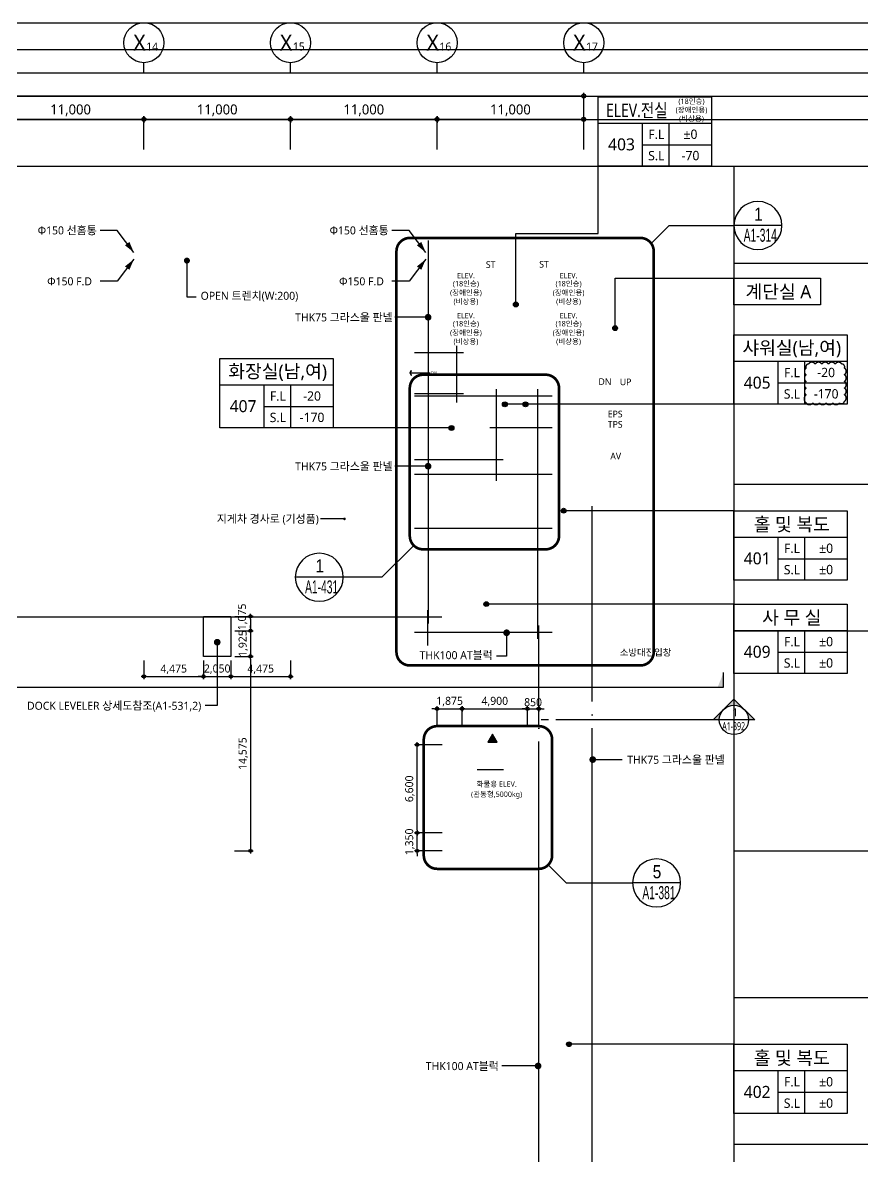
# Model space of a CAD drawing. Header units: millimetres. Extents: x 45782458 to 46215946, y 191740 to 1509539.
# Drawn here: x 46089677 to 46152674, y 532448 to 617440 of the extents above; entities that cross this region are included whole.
import ezdxf
from ezdxf.enums import TextEntityAlignment as Align

# ---------------------------------------------------------------- set-up
doc = ezdxf.new("R2010")
doc.units = ezdxf.units.MM
doc.header["$LTSCALE"] = 1000
doc.header["$MEASUREMENT"] = 0
doc.header["$PDSIZE"] = -10
for name, pattern in [('ACAD_ISO03W100', [30, 12, -18]), ('CEN', [62, 60, -1, 0, -1]), ('SYM$0$DASHDOT', [1, 0.5, -0.25, 0, -0.25])]:
    doc.linetypes.add(name, pattern=pattern)
doc.layers.get('0').update_dxf_attribs({"linetype": 'CONTINUOUS'})
doc.layers.get('Defpoints').update_dxf_attribs({"color": 171, "linetype": 'CONTINUOUS'})
for name, color, linetype in [('cen', 14, 'CONTINUOUS'), ('Center(AR)', 30, 'CEN'), ('DIM', 7, 'CONTINUOUS'), ('LED', 7, 'CONTINUOUS'), ('NDIM', 7, 'CONTINUOUS'), ('SYM', 7, 'CONTINUOUS'), ('SYM(AXIS)', 7, 'CONTINUOUS'), ('SYM(STAIR)', 251, 'CONTINUOUS'), ('TEXT(AXIS)', 2, 'CONTINUOUS'), ('TEXT(MIN)', 7, 'CONTINUOUS'), ('TEXT(노트)', 7, 'CONTINUOUS'), ('TEXT(실명)', 3, 'CONTINUOUS'), ('TEXT-기입', 6, 'CONTINUOUS'), ('TITLE', 7, 'CONTINUOUS'), ('구간정리', 6, 'CONTINUOUS'), ('구간정리-TEXT', 3, 'CONTINUOUS')]:
    doc.layers.add(name, color=color, linetype=linetype)
doc.layers.add('VE변경사항적용-20220616', color=10, linetype='CONTINUOUS', plot=False)
doc.styles.add('CGS', font='cgse', dxfattribs={"bigfont": 'cgs'})
doc.styles.add('SYM$0$ARIAL', font='arial.ttf')
doc.styles.add('SYM$0$돋움', font='', dxfattribs={"width": 0.9})
doc.styles.add('TE', font='malgun_0.ttf')
doc.styles.add('궁서체', font='')
doc.styles.add('나눔바른고딕', font='NanumBarunGothic.ttf')
doc.styles.get('SYM$0$돋움').set_extended_font_data('Dotum')
doc.styles.get('궁서체').set_extended_font_data('GungsuhChe')
doc.dimstyles.new('BA', dxfattribs={"dimscale": 500, "dimtxt": 3, "dimasz": 1, "dimexe": 1, "dimexo": 5, "dimgap": 0.9, "dimtad": 1, "dimdec": 0, "dimdsep": 46, "dimlunit": 6, "dimtxsty": 'TE', "dimblk": 'DDD', "dimcen": 2.5, "dimclrd": 256, "dimclre": 256, "dimclrt": 3, "dimazin": 2, "dimtfac": 1, "dimtdec": 0, "dimtix": 1, "dimtmove": 2, "dimatfit": 3, "dimldrblk": 'DDD', "dimfxl": 1, "dimtolj": 1, "dimtzin": 0, "dimarcsym": 2})
doc.dimstyles.new('CPDIM1', dxfattribs={"dimtxt": 3, "dimasz": 2.5, "dimexe": 1.25, "dimexo": 5, "dimgap": 1.5, "dimtad": 1, "dimdec": 0, "dimzin": 1, "dimdsep": 46, "dimlunit": 6, "dimtxsty": '궁서체', "dimblk1": 'Z_DOT', "dimblk2": 'Z_DOT', "dimsah": 1, "dimcen": 2.5, "dimadec": 0, "dimazin": 0, "dimtfac": 1, "dimtdec": 0, "dimtix": 1, "dimtmove": 2, "dimatfit": 3, "dimldrblk": 'Z_DOT', "dimfxl": 1, "dimtolj": 1, "dimtzin": 1, "dimarcsym": 0})
doc.dimstyles.new('NDIM 1200', dxfattribs={"dimscale": 500, "dimtxt": 3, "dimasz": 1, "dimexe": 2, "dimexo": 2, "dimgap": 1, "dimtad": 1, "dimdec": 0, "dimdsep": 46, "dimtxsty": 'CGS', "dimblk": 'DOT0', "dimcen": 1, "dimdle": 8, "dimclrd": 2, "dimclre": 2, "dimclrt": 2, "dimadec": 0, "dimazin": 0, "dimtfac": 1, "dimtdec": 0, "dimtix": 1, "dimtmove": 2, "dimatfit": 3, "dimldrblk": 'DOT0', "dimfxl": 1, "dimtolj": 1, "dimtzin": 0, "dimlwd": -1, "dimlwe": -1, "dimarcsym": 0})

# ---------------------------------------------------------------- blocks, each defined once
blk = doc.blocks.new('DDD')
at = {"layer": 'DIM', "color": 0}
for p, q in [((-1, 0), (1, 0)), ((0, -1), (0, 1))]:
    blk.add_line(p, q, dxfattribs=at)
for radius in [0.6, 0.3]:
    blk.add_circle((0, 0), radius, dxfattribs=at)
blk = doc.blocks.new('*D384')
at = {"layer": 'Defpoints', "color": 0, "ltscale": 0.4, "transparency": 16777216}
for p in [(46087772, 610190), (46087772, 606690), (46098772, 606690)]:
    blk.add_point(p, dxfattribs=at)
at = {"layer": 'NDIM', "lineweight": -2, "ltscale": 0.4, "transparency": 16777216}
for p, q in [((46087772, 607940), (46087772, 610440)), ((46098772, 607940), (46098772, 610440)), ((46098522, 610190), (46088022, 610190))]:
    blk.add_line(p, q, dxfattribs=at)
at = {"layer": 'NDIM', "lineweight": -2, "ltscale": 0.4, "transparency": 16777216, "xscale": 250, "yscale": 250, "zscale": 250, "rotation": 180}
blk.add_blockref('DDD', (46087772, 610190), dxfattribs=at)
at = {"layer": 'NDIM', "lineweight": -2, "ltscale": 0.4, "transparency": 16777216, "xscale": 250, "yscale": 250, "zscale": 250}
blk.add_blockref('DDD', (46098772, 610190), dxfattribs=at)
at = {"layer": 'NDIM', "color": 3, "ltscale": 0.4, "transparency": 16777216, "insert": (46093272, 610868), "char_height": 750, "attachment_point": 5, "style": 'TE'}
blk.add_mtext('\\A1;11,000', dxfattribs=at)
blk = doc.blocks.new('*D385')
at = {"layer": 'Defpoints', "color": 0, "ltscale": 0.4, "transparency": 16777216}
for p in [(46098772, 610190), (46098772, 606690), (46109772, 606690)]:
    blk.add_point(p, dxfattribs=at)
at = {"layer": 'NDIM', "lineweight": -2, "ltscale": 0.4, "transparency": 16777216}
for p, q in [((46098772, 607940), (46098772, 610440)), ((46109772, 607940), (46109772, 610440)), ((46109522, 610190), (46099022, 610190))]:
    blk.add_line(p, q, dxfattribs=at)
at = {"layer": 'NDIM', "lineweight": -2, "ltscale": 0.4, "transparency": 16777216, "xscale": 250, "yscale": 250, "zscale": 250, "rotation": 180}
blk.add_blockref('DDD', (46098772, 610190), dxfattribs=at)
at = {"layer": 'NDIM', "lineweight": -2, "ltscale": 0.4, "transparency": 16777216, "xscale": 250, "yscale": 250, "zscale": 250}
blk.add_blockref('DDD', (46109772, 610190), dxfattribs=at)
at = {"layer": 'NDIM', "color": 3, "ltscale": 0.4, "transparency": 16777216, "insert": (46104272, 610868), "char_height": 750, "attachment_point": 5, "style": 'TE'}
blk.add_mtext('\\A1;11,000', dxfattribs=at)
blk = doc.blocks.new('A$C2F20087E')
at = {"layer": 'SYM(AXIS)'}
blk.add_line((600, 0), (600, 300), dxfattribs=at)
blk.add_circle((600, 900), 600, dxfattribs=at)
blk = doc.blocks.new('*D386')
at = {"layer": 'Defpoints', "color": 0, "ltscale": 0.4, "transparency": 16777216}
for p in [(46109772, 610190), (46109772, 606690), (46120772, 606690)]:
    blk.add_point(p, dxfattribs=at)
at = {"layer": 'NDIM', "lineweight": -2, "ltscale": 0.4, "transparency": 16777216}
for p, q in [((46109772, 607940), (46109772, 610440)), ((46120772, 607940), (46120772, 610440)), ((46120522, 610190), (46110022, 610190))]:
    blk.add_line(p, q, dxfattribs=at)
at = {"layer": 'NDIM', "lineweight": -2, "ltscale": 0.4, "transparency": 16777216, "xscale": 250, "yscale": 250, "zscale": 250, "rotation": 180}
blk.add_blockref('DDD', (46109772, 610190), dxfattribs=at)
at = {"layer": 'NDIM', "lineweight": -2, "ltscale": 0.4, "transparency": 16777216, "xscale": 250, "yscale": 250, "zscale": 250}
blk.add_blockref('DDD', (46120772, 610190), dxfattribs=at)
at = {"layer": 'NDIM', "color": 3, "ltscale": 0.4, "transparency": 16777216, "insert": (46115272, 610868), "char_height": 750, "attachment_point": 5, "style": 'TE'}
blk.add_mtext('\\A1;11,000', dxfattribs=at)
blk = doc.blocks.new('*D387')
at = {"layer": 'Defpoints', "color": 0, "ltscale": 0.4, "transparency": 16777216}
for p in [(46120772, 610190), (46120772, 606690), (46131772, 606690)]:
    blk.add_point(p, dxfattribs=at)
at = {"layer": 'NDIM', "lineweight": -2, "ltscale": 0.4, "transparency": 16777216}
for p, q in [((46120772, 607940), (46120772, 610440)), ((46131772, 607940), (46131772, 610440)), ((46131522, 610190), (46121022, 610190))]:
    blk.add_line(p, q, dxfattribs=at)
at = {"layer": 'NDIM', "lineweight": -2, "ltscale": 0.4, "transparency": 16777216, "xscale": 250, "yscale": 250, "zscale": 250, "rotation": 180}
blk.add_blockref('DDD', (46120772, 610190), dxfattribs=at)
at = {"layer": 'NDIM', "lineweight": -2, "ltscale": 0.4, "transparency": 16777216, "xscale": 250, "yscale": 250, "zscale": 250}
blk.add_blockref('DDD', (46131772, 610190), dxfattribs=at)
at = {"layer": 'NDIM', "color": 3, "ltscale": 0.4, "transparency": 16777216, "insert": (46126272, 610868), "char_height": 750, "attachment_point": 5, "style": 'TE'}
blk.add_mtext('\\A1;11,000', dxfattribs=at)
blk = doc.blocks.new('A$C51E23882')
at = {"layer": 'TITLE'}
blk.add_lwpolyline([(8500, 0), (0, 0), (0, 5200), (8500, 5200)], close=True, dxfattribs=at)
for points in [[(8500, 3200), (0, 3200)], [(3300, 3200), (3300, 0)], [(5300, 3200), (5300, 0)], [(3300, 1600), (8500, 1600)]]:
    blk.add_lwpolyline(points, dxfattribs=at)
at = {"layer": 'TITLE', "style": '나눔바른고딕'}
for s, p in [('F.L', (4352, 2378)), ('S.L', (4352, 778))]:
    blk.add_text(s, height=700, dxfattribs=at).set_placement(p, align=Align.MIDDLE)
blk = doc.blocks.new('A$C31C7260E')
at = {"layer": 'TITLE'}
for points in [[(0, 0), (0, 4000), (13000, 4000), (13000, 0)], [(13000, 0), (0, 0)]]:
    blk.add_lwpolyline(points, dxfattribs=at)
blk = doc.blocks.new('A$C04b5f2bb')
at = {"layer": 'SYM', "ltscale": 10000}
h = blk.add_hatch(color=256, dxfattribs=at)
h.dxf.hatch_style = 1
h.paths.add_polyline_path([(2000, 0), (0, 0), (1000, 1732)])
blk.add_lwpolyline([(2000, 0), (0, 0), (1000, 1732), (2000, 0)], dxfattribs=at)
blk = doc.blocks.new('*D890')
at = {"layer": 'Defpoints', "color": 0, "ltscale": 0.4, "transparency": 16777216}
for p in [(46119272, 563301), (46121447, 563301), (46121447, 556701)]:
    blk.add_point(p, dxfattribs=at)
at = {"layer": 'NDIM', "lineweight": -2, "ltscale": 0.4, "transparency": 16777216}
for p, q in [((46121147, 563301), (46119072, 563301)), ((46119272, 556901), (46119272, 563101)), ((46121147, 556701), (46119072, 556701))]:
    blk.add_line(p, q, dxfattribs=at)
at = {"layer": 'NDIM', "lineweight": -2, "ltscale": 0.4, "transparency": 16777216, "xscale": 200, "yscale": 200, "zscale": 200}
for p, rotation in [((46119272, 563301), 90), ((46119272, 556701), 270)]:
    blk.add_blockref('DDD', p, dxfattribs=dict(at, rotation=rotation))
at = {"layer": 'NDIM', "color": 3, "ltscale": 0.4, "transparency": 16777216, "insert": (46118732, 560001), "char_height": 600, "attachment_point": 5, "rotation": 90, "style": 'TE'}
blk.add_mtext('\\A1;6,600', dxfattribs=at)
blk = doc.blocks.new('*D891')
at = {"layer": 'Defpoints', "color": 0, "ltscale": 0.4, "transparency": 16777216}
for p in [(46119272, 556701), (46121447, 556701), (46121447, 555351)]:
    blk.add_point(p, dxfattribs=at)
at = {"layer": 'NDIM', "lineweight": -2, "ltscale": 0.4, "transparency": 16777216}
for p, q in [((46121147, 556701), (46119072, 556701)), ((46119272, 556901), (46119272, 557101)), ((46119272, 555351), (46119272, 556701)), ((46121147, 555351), (46119072, 555351)), ((46119272, 555151), (46119272, 554951))]:
    blk.add_line(p, q, dxfattribs=at)
at = {"layer": 'NDIM', "lineweight": -2, "ltscale": 0.4, "transparency": 16777216, "xscale": 200, "yscale": 200, "zscale": 200}
for p, rotation in [((46119272, 556701), 270), ((46119272, 555351), 90)]:
    blk.add_blockref('DDD', p, dxfattribs=dict(at, rotation=rotation))
at = {"layer": 'NDIM', "color": 3, "ltscale": 0.4, "transparency": 16777216, "insert": (46118730, 556026), "char_height": 600, "attachment_point": 5, "rotation": 90, "style": 'TE'}
blk.add_mtext('\\A1;1,350', dxfattribs=at)
blk = doc.blocks.new('*D892')
at = {"layer": 'Defpoints', "color": 0, "ltscale": 0.4, "transparency": 16777216}
for p in [(46127547, 566001), (46122647, 564501), (46127547, 564501)]:
    blk.add_point(p, dxfattribs=at)
at = {"layer": 'NDIM', "lineweight": -2, "ltscale": 0.4, "transparency": 16777216}
for p, q in [((46122647, 564801), (46122647, 566201)), ((46127547, 564801), (46127547, 566201)), ((46122847, 566001), (46127347, 566001))]:
    blk.add_line(p, q, dxfattribs=at)
at = {"layer": 'NDIM', "lineweight": -2, "ltscale": 0.4, "transparency": 16777216, "xscale": 200, "yscale": 200, "zscale": 200, "rotation": 180}
blk.add_blockref('DDD', (46122647, 566001), dxfattribs=at)
at = {"layer": 'NDIM', "lineweight": -2, "ltscale": 0.4, "transparency": 16777216, "xscale": 200, "yscale": 200, "zscale": 200}
blk.add_blockref('DDD', (46127547, 566001), dxfattribs=at)
at = {"layer": 'NDIM', "color": 3, "ltscale": 0.4, "transparency": 16777216, "insert": (46125097, 566542), "char_height": 600, "attachment_point": 5, "style": 'TE'}
blk.add_mtext('\\A1;4,900', dxfattribs=at)
blk = doc.blocks.new('*D893')
at = {"layer": 'Defpoints', "color": 0, "ltscale": 0.4, "transparency": 16777216}
for p in [(46122647, 566001), (46120772, 564501), (46122647, 564501)]:
    blk.add_point(p, dxfattribs=at)
at = {"layer": 'NDIM', "lineweight": -2, "ltscale": 0.4, "transparency": 16777216}
for p, q in [((46120772, 564801), (46120772, 566201)), ((46122647, 564801), (46122647, 566201)), ((46120572, 566001), (46120372, 566001)), ((46120772, 566001), (46122647, 566001)), ((46122847, 566001), (46123047, 566001))]:
    blk.add_line(p, q, dxfattribs=at)
at = {"layer": 'NDIM', "lineweight": -2, "ltscale": 0.4, "transparency": 16777216, "xscale": 200, "yscale": 200, "zscale": 200}
blk.add_blockref('DDD', (46120772, 566001), dxfattribs=at)
at = {"layer": 'NDIM', "lineweight": -2, "ltscale": 0.4, "transparency": 16777216, "xscale": 200, "yscale": 200, "zscale": 200, "rotation": 180}
blk.add_blockref('DDD', (46122647, 566001), dxfattribs=at)
at = {"layer": 'NDIM', "color": 3, "ltscale": 0.4, "transparency": 16777216, "insert": (46121710, 566543), "char_height": 600, "attachment_point": 5, "style": 'TE'}
blk.add_mtext('\\A1;1,875', dxfattribs=at)
blk = doc.blocks.new('*D894')
at = {"layer": 'Defpoints', "color": 0, "ltscale": 0.4, "transparency": 16777216}
for p in [(46128397, 566001), (46127547, 564501), (46128397, 564501)]:
    blk.add_point(p, dxfattribs=at)
at = {"layer": 'NDIM', "lineweight": -2, "ltscale": 0.4, "transparency": 16777216}
for p, q in [((46127547, 564801), (46127547, 566201)), ((46128397, 564801), (46128397, 566201)), ((46127347, 566001), (46127147, 566001)), ((46127547, 566001), (46128397, 566001)), ((46128597, 566001), (46128797, 566001))]:
    blk.add_line(p, q, dxfattribs=at)
at = {"layer": 'NDIM', "lineweight": -2, "ltscale": 0.4, "transparency": 16777216, "xscale": 200, "yscale": 200, "zscale": 200}
blk.add_blockref('DDD', (46127547, 566001), dxfattribs=at)
at = {"layer": 'NDIM', "lineweight": -2, "ltscale": 0.4, "transparency": 16777216, "xscale": 200, "yscale": 200, "zscale": 200, "rotation": 180}
blk.add_blockref('DDD', (46128397, 566001), dxfattribs=at)
at = {"layer": 'NDIM', "color": 3, "ltscale": 0.4, "transparency": 16777216, "insert": (46127972, 566491), "char_height": 600, "attachment_point": 5, "style": 'TE'}
blk.add_mtext('\\A1;850', dxfattribs=at)
blk = doc.blocks.new('DOT0')
blk.add_line((-3, 0), (3, 0))
at = {"color": 6}
blk.add_circle((0, 0), 0.75, dxfattribs=at)
blk = doc.blocks.new('Z_DOT')
at = {"layer": 'DIM', "color": 0}
for p, q in [((-1, 0), (1, 0)), ((0, -1), (0, 1))]:
    blk.add_line(p, q, dxfattribs=at)
for radius in [0.5, 0.25]:
    blk.add_circle((0, 0), radius, dxfattribs=at)
blk = doc.blocks.new('SYM$0$det-tar-wi')
at = {"layer": '구간정리', "ltscale": 0.2}
blk.add_line((0, 0), (11, 0), dxfattribs=at)
blk.add_circle((5.5, 0), 5.5, dxfattribs=at)
at = {"layer": '구간정리-TEXT', "color": 3, "style": 'SYM$0$ARIAL'}
blk.add_attdef('2', text='', height=3, dxfattribs=at).set_placement((5.5, 2.58), align=Align.MIDDLE_CENTER)
at = {"layer": '구간정리-TEXT', "color": 3, "style": 'SYM$0$ARIAL', "width": 0.6}
blk.add_attdef('A1.00', text='', height=3, dxfattribs=at).set_placement((5.57, -2.22), align=Align.MIDDLE_CENTER)
blk = doc.blocks.new('*D1312')
at = {"layer": 'Defpoints', "color": 0, "ltscale": 0.4, "transparency": 16777216}
for p in [(46103247, 569926), (46105297, 569926), (46105297, 568426)]:
    blk.add_point(p, dxfattribs=at)
at = {"layer": 'NDIM', "lineweight": -2, "ltscale": 0.4, "transparency": 16777216}
for p, q in [((46103247, 569626), (46103247, 568226)), ((46105297, 569626), (46105297, 568226)), ((46103047, 568426), (46102847, 568426)), ((46103247, 568426), (46105297, 568426)), ((46105497, 568426), (46105697, 568426))]:
    blk.add_line(p, q, dxfattribs=at)
at = {"layer": 'NDIM', "lineweight": -2, "ltscale": 0.4, "transparency": 16777216, "xscale": 200, "yscale": 200, "zscale": 200}
blk.add_blockref('DDD', (46103247, 568426), dxfattribs=at)
at = {"layer": 'NDIM', "lineweight": -2, "ltscale": 0.4, "transparency": 16777216, "xscale": 200, "yscale": 200, "zscale": 200, "rotation": 180}
blk.add_blockref('DDD', (46105297, 568426), dxfattribs=at)
at = {"layer": 'NDIM', "color": 3, "ltscale": 0.4, "transparency": 16777216, "insert": (46104272, 568967), "char_height": 600, "attachment_point": 5, "style": 'TE'}
blk.add_mtext('\\A1;2,050', dxfattribs=at)
blk = doc.blocks.new('*D1313')
at = {"layer": 'Defpoints', "color": 0, "ltscale": 0.4, "transparency": 16777216}
for p in [(46105297, 569926), (46109772, 569926), (46109772, 568426)]:
    blk.add_point(p, dxfattribs=at)
at = {"layer": 'NDIM', "lineweight": -2, "ltscale": 0.4, "transparency": 16777216}
for p, q in [((46105297, 569626), (46105297, 568226)), ((46109772, 569626), (46109772, 568226)), ((46105497, 568426), (46109572, 568426))]:
    blk.add_line(p, q, dxfattribs=at)
at = {"layer": 'NDIM', "lineweight": -2, "ltscale": 0.4, "transparency": 16777216, "xscale": 200, "yscale": 200, "zscale": 200, "rotation": 180}
blk.add_blockref('DDD', (46105297, 568426), dxfattribs=at)
at = {"layer": 'NDIM', "lineweight": -2, "ltscale": 0.4, "transparency": 16777216, "xscale": 200, "yscale": 200, "zscale": 200}
blk.add_blockref('DDD', (46109772, 568426), dxfattribs=at)
at = {"layer": 'NDIM', "color": 3, "ltscale": 0.4, "transparency": 16777216, "insert": (46107535, 568962), "char_height": 600, "attachment_point": 5, "style": 'TE'}
blk.add_mtext('\\A1;4,475', dxfattribs=at)
blk = doc.blocks.new('*D1314')
at = {"layer": 'Defpoints', "color": 0, "ltscale": 0.4, "transparency": 16777216}
for p in [(46098772, 569926), (46103247, 569926), (46103247, 568426)]:
    blk.add_point(p, dxfattribs=at)
at = {"layer": 'NDIM', "lineweight": -2, "ltscale": 0.4, "transparency": 16777216}
for p, q in [((46098772, 569626), (46098772, 568226)), ((46103247, 569626), (46103247, 568226)), ((46098972, 568426), (46103047, 568426))]:
    blk.add_line(p, q, dxfattribs=at)
at = {"layer": 'NDIM', "lineweight": -2, "ltscale": 0.4, "transparency": 16777216, "xscale": 200, "yscale": 200, "zscale": 200, "rotation": 180}
blk.add_blockref('DDD', (46098772, 568426), dxfattribs=at)
at = {"layer": 'NDIM', "lineweight": -2, "ltscale": 0.4, "transparency": 16777216, "xscale": 200, "yscale": 200, "zscale": 200}
blk.add_blockref('DDD', (46103247, 568426), dxfattribs=at)
at = {"layer": 'NDIM', "color": 3, "ltscale": 0.4, "transparency": 16777216, "insert": (46101010, 568962), "char_height": 600, "attachment_point": 5, "style": 'TE'}
blk.add_mtext('\\A1;4,475', dxfattribs=at)
blk = doc.blocks.new('*D1315')
at = {"layer": 'Defpoints', "color": 0, "ltscale": 0.4, "transparency": 16777216}
for p in [(46105297, 569926), (46105271, 555351), (46106772, 555351)]:
    blk.add_point(p, dxfattribs=at)
at = {"layer": 'NDIM', "lineweight": -2, "ltscale": 0.4, "transparency": 16777216}
for p, q in [((46105597, 569926), (46106972, 569926)), ((46106772, 569726), (46106772, 555551)), ((46105571, 555351), (46106972, 555351))]:
    blk.add_line(p, q, dxfattribs=at)
at = {"layer": 'NDIM', "lineweight": -2, "ltscale": 0.4, "transparency": 16777216, "xscale": 200, "yscale": 200, "zscale": 200}
for p, rotation in [((46106772, 569926), 90), ((46106772, 555351), 270)]:
    blk.add_blockref('DDD', p, dxfattribs=dict(at, rotation=rotation))
at = {"layer": 'NDIM', "color": 3, "ltscale": 0.4, "transparency": 16777216, "insert": (46106230, 562639), "char_height": 600, "attachment_point": 5, "rotation": 90, "style": 'TE'}
blk.add_mtext('\\A1;14,575', dxfattribs=at)
blk = doc.blocks.new('*D1316')
at = {"layer": 'Defpoints', "color": 0, "ltscale": 0.4, "transparency": 16777216}
for p in [(46105297, 571851), (46105297, 569926), (46106772, 569926)]:
    blk.add_point(p, dxfattribs=at)
at = {"layer": 'NDIM', "lineweight": -2, "ltscale": 0.4, "transparency": 16777216}
for p, q in [((46106772, 572051), (46106772, 572251)), ((46105597, 571851), (46106972, 571851)), ((46106772, 571851), (46106772, 569926)), ((46105597, 569926), (46106972, 569926)), ((46106772, 569726), (46106772, 569526))]:
    blk.add_line(p, q, dxfattribs=at)
at = {"layer": 'NDIM', "lineweight": -2, "ltscale": 0.4, "transparency": 16777216, "xscale": 200, "yscale": 200, "zscale": 200}
for p, rotation in [((46106772, 571851), 270), ((46106772, 569926), 90)]:
    blk.add_blockref('DDD', p, dxfattribs=dict(at, rotation=rotation))
at = {"layer": 'NDIM', "color": 3, "ltscale": 0.4, "transparency": 16777216, "insert": (46106230, 570889), "char_height": 600, "attachment_point": 5, "rotation": 90, "style": 'TE'}
blk.add_mtext('\\A1;1,925', dxfattribs=at)
blk = doc.blocks.new('*D1317')
at = {"layer": 'Defpoints', "color": 0, "ltscale": 0.4, "transparency": 16777216}
for p in [(46105297, 572926), (46105297, 571851), (46106772, 571851)]:
    blk.add_point(p, dxfattribs=at)
at = {"layer": 'NDIM', "lineweight": -2, "ltscale": 0.4, "transparency": 16777216}
for p, q in [((46105597, 572926), (46106972, 572926)), ((46106772, 572726), (46106772, 572051)), ((46105597, 571851), (46106972, 571851))]:
    blk.add_line(p, q, dxfattribs=at)
at = {"layer": 'NDIM', "lineweight": -2, "ltscale": 0.4, "transparency": 16777216, "xscale": 200, "yscale": 200, "zscale": 200}
for p, rotation in [((46106772, 572926), 90), ((46106772, 571851), 270)]:
    blk.add_blockref('DDD', p, dxfattribs=dict(at, rotation=rotation))
at = {"layer": 'NDIM', "color": 3, "ltscale": 0.4, "transparency": 16777216, "insert": (46106182, 572889), "char_height": 600, "attachment_point": 5, "rotation": 90, "style": 'TE'}
blk.add_mtext('\\A1;1,075', dxfattribs=at)

msp = doc.modelspace()

# ---------------------------------------------------------------- hatches: boundary and pattern name
at = {"layer": 'LED'}
h = msp.add_hatch(color=256, dxfattribs=at)
h.dxf.hatch_style = 1
edge = h.paths.add_edge_path()
edge.add_arc((46126674.7, 596308), 180, 180, 540, ccw=False)
h = msp.add_hatch(color=256, dxfattribs=at)
h.dxf.hatch_style = 1
edge = h.paths.add_edge_path()
edge.add_arc((46134122.3, 594539.8), 180, 180, 540, ccw=False)
h = msp.add_hatch(color=256, dxfattribs=at)
h.dxf.hatch_style = 1
edge = h.paths.add_edge_path()
edge.add_arc((46125852.3, 588826.3), 180, 180, 540, ccw=False)
h = msp.add_hatch(color=256, dxfattribs=at)
h.dxf.hatch_style = 1
edge = h.paths.add_edge_path()
edge.add_arc((46127402.3, 588826.3), 180, 180, 540, ccw=False)
h = msp.add_hatch(color=256, dxfattribs=at)
h.dxf.hatch_style = 1
edge = h.paths.add_edge_path()
edge.add_arc((46121848.7, 587052.5), 180, 270, 630, ccw=False)
h = msp.add_hatch(color=256, dxfattribs=at)
h.dxf.hatch_style = 1
edge = h.paths.add_edge_path()
edge.add_arc((46130264.6, 580851.3), 180, 180, 540, ccw=False)
h = msp.add_hatch(color=256, dxfattribs=at)
h.dxf.hatch_style = 1
edge = h.paths.add_edge_path()
edge.add_arc((46124462.3, 573851.3), 180, 180, 540, ccw=False)
h = msp.add_hatch(color=256, dxfattribs=at)
h.dxf.hatch_style = 1
edge = h.paths.add_edge_path()
edge.add_arc((46130665.6, 540851.3), 180, 180, 540, ccw=False)
at = {"layer": 'SYM'}
msp.add_hatch(color=256, dxfattribs=at).paths.add_polyline_path([(46142262.5, 568726.3), (46141822.5, 567626.3), (46142262.5, 567626.3)])
h = msp.add_hatch(color=256, dxfattribs=at)
h.paths.add_polyline_path([(46143042.2, 566724.2), (46143820, 565946.4, 0.4142136), (46142264.4, 565946.4)])
h.paths.add_polyline_path([(46143820, 565946.4), (46144597.8, 565168.5), (46144142.2, 565168.5, 0.1989124)])
h.paths.add_polyline_path([(46142264.4, 565946.4, 0.1989124), (46141942.2, 565168.5), (46141486.6, 565168.5)])

# ---------------------------------------------------------------- linework, layer by layer
msp.add_line((46144142.2, 565168.5), (46141942.2, 565168.5))
at = {"ltscale": 10000}
for points in [[(46126674.7, 596308), (46126674.7, 601639.7), (46132865.1, 601639.7), (46132865.1, 606690.2)], [(46134122.3, 594539.8), (46134122.3, 598286), (46143042.2, 598286)], [(46143042.2, 588826.3), (46125852.3, 588826.3)], [(46121848.7, 587062), (46112972.3, 587061.9)], [(46143042.2, 580851.3), (46130264.6, 580851.3)], [(46143042.2, 573851.3), (46124462.3, 573851.3)], [(46143042.2, 540851.3), (46130665.6, 540851.3)]]:
    msp.add_lwpolyline(points, dxfattribs=at)
at = {"color": 8, "ltscale": 10000}
msp.add_lwpolyline([(46103247.3, 572926.3), (46105297.3, 572926.3), (46105297.3, 569926.3), (46103247.3, 569926.3)], close=True, dxfattribs=at)
at = {"layer": 'cen', "ltscale": 10000}
for p, q in [((46143042.2, 599401.3), (46172222.3, 599401.3)), ((46143042.2, 582851.3), (46172222.3, 582851.3)), ((46143042.2, 571851.3), (46172222.3, 571851.3)), ((46143042.2, 555351.3), (46172222.3, 555351.3)), ((46143042.2, 544351.3), (46172222.3, 544351.3)), ((46143042.2, 533351.3), (46172222.3, 533351.3))]:
    msp.add_line(p, q, dxfattribs=at)
at = {"layer": 'Center(AR)'}
for p, q in [((46120134.8, 572388.8), (46120134.8, 601101.3)), ((46119072.3, 592713.8), (46122759.8, 592713.8)), ((46122259.8, 588951.3), (46122259.8, 593213.8)), ((46125222.3, 583101.3), (46125222.3, 589951.3)), ((46128322.3, 572388.8), (46128322.3, 589951.3)), ((46119072.3, 589638.8), (46122759.8, 589638.8)), ((46119072.3, 589451.3), (46129397.3, 589451.3)), ((46124722.3, 587081.3), (46129397.3, 587081.3)), ((46119072.3, 584701.3), (46125722.3, 584701.3)), ((46119072.3, 583601.3), (46129397.3, 583601.3)), ((46132409.8, 504551.3), (46132409.8, 581201.3)), ((46119072.3, 579551.3), (46129397.3, 579551.3)), ((46018772.3, 572888.8), (46121134.8, 572888.8)), ((46120072.3, 570751.3), (46120072.3, 573388.8)), ((46128322.3, 571251.3), (46128322.3, 573388.8)), ((46128397.3, 503551.3), (46128397.3, 572251.3)), ((46119072.3, 571751.3), (46129397.3, 571751.3))]:
    msp.add_line(p, q, dxfattribs=at)
at = {"layer": 'Defpoints'}
msp.add_line((46018772.3, 567626.3), (46142262.5, 567626.3), dxfattribs=at)
for points in [[(46182972.3, 479740.2), (46006272.3, 479740.2), (46006272.3, 617440.2), (46182972.3, 617440.2)], [(46180972.3, 481740.2), (46010022.3, 481740.2), (46010022.3, 615440.2), (46180972.3, 615440.2)], [(46179222.3, 483490.2), (46011772.3, 483490.2), (46011772.3, 613690.2), (46179222.3, 613690.2)], [(46177472.3, 485240.2), (46013522.3, 485240.2), (46013522.3, 611940.2), (46177472.3, 611940.2)], [(46175722.3, 486990.2), (46015272.3, 486990.2), (46015272.3, 610190.2), (46175722.3, 610190.2)], [(46172222.3, 490490.2), (46018772.3, 490490.2), (46018772.3, 606690.2), (46172222.3, 606690.2)], [(46143042.2, 490490.2), (46018772.3, 490490.2), (46018772.3, 606690.2), (46143042.2, 606690.2)]]:
    msp.add_lwpolyline(points, close=True, dxfattribs=at)
at = {"layer": 'LED', "ltscale": 10000}
for p, q in [((46125984.9, 569948.2), (46125230.8, 569948.2)), ((46104272.3, 566254.5), (46103372.2, 566254.5))]:
    msp.add_line(p, q, dxfattribs=at)
at = {"layer": 'LED'}
for points in [[(46098022.3, 600213.8), (46096767.6, 601866.5), (46095479.7, 601866.5)], [(46119922.3, 600213.8), (46118667.6, 601866.5), (46117379.7, 601866.5)], [(46098022.3, 599701.3), (46096767.6, 598048.6), (46095479.7, 598048.6)], [(46119922.3, 599701.3), (46118667.6, 598048.6), (46117379.7, 598048.6)]]:
    msp.add_lwpolyline(points, dxfattribs=at)
for centre in [(46126674.7, 596308), (46134122.3, 594539.8), (46125852.3, 588826.3), (46127402.3, 588826.3), (46121848.7, 587052.5), (46130264.6, 580851.3), (46124462.3, 573851.3), (46130665.6, 540851.3)]:
    msp.add_circle(centre, 180, dxfattribs=at)
for points in [[(46098022.3, 600213.8), (46097352.5, 600751.6), (46097684.4, 601003.5)], [(46119922.3, 600213.8), (46119252.5, 600751.6), (46119584.4, 601003.5)], [(46098022.3, 599701.3), (46097352.5, 599163.6), (46097684.4, 598911.6)], [(46119922.3, 599701.3), (46119252.5, 599163.6), (46119584.4, 598911.6)]]:
    msp.add_solid(points, dxfattribs=at)
at = {"layer": 'NDIM', "ltscale": 0.4}
for p, q in [((46131772.3, 607940.2), (46131772.3, 612190.2)), ((46131522.3, 611940.2), (46018772.3, 611940.2))]:
    msp.add_line(p, q, dxfattribs=at)
at = {"layer": 'SYM'}
for p, q in [((46142262.5, 567626.3), (46142262.5, 568726.3)), ((46128012.5, 567626.3), (46128562.5, 567626.3)), ((46129112.5, 567626.3), (46142262.5, 567626.3)), ((46141486.6, 565168.5), (46143042.2, 566724.2)), ((46144597.8, 565168.5), (46143042.2, 566724.2)), ((46129118.1, 565168.5), (46128568.1, 565168.5)), ((46141942.2, 565168.5), (46129668.1, 565168.5)), ((46144597.8, 565168.5), (46144142.2, 565168.5)), ((46125752.3, 561416.5), (46123772.3, 561416.5))]:
    msp.add_line(p, q, dxfattribs=at)
msp.add_circle((46143042.2, 565168.5), 1100, dxfattribs=at)
at = {"layer": 'SYM(STAIR)'}
msp.add_lwpolyline([(46118823.5, 591001.1), (46118848.3, 591015.4), (46118755.3, 591176.3), (46118848.3, 591337.3), (46118823.5, 591351.6), (46118722.3, 591176.3)], close=True, dxfattribs=at)
msp.add_lwpolyline([(46118722.3, 591176.3), (46120222.3, 591176.3)], dxfattribs=at)
at = {"layer": 'SYM(STAIR)', "const_width": 50}
msp.add_lwpolyline([(46120222.3, 591201.3, -1), (46120222.3, 591151.3, -1)], format="xyb", close=True, dxfattribs=at)
at = {"layer": 'VE변경사항적용-20220616', "linetype": 'ACAD_ISO03W100'}
msp.add_lwpolyline([(46148453.7, 588933.7, 0.5205671), (46148953.7, 588933.7, 0.5205671), (46149453.7, 588933.7, 0.5205671), (46149953.7, 588933.7, 0.5205671), (46150453.7, 588933.7, 0.5205671), (46150953.7, 588933.7, 0.5205671), (46151338, 589049.3, 0.5205671), (46151338, 589549.3, 0.5205671), (46151338, 590049.3, 0.5205671), (46151338, 590549.3, 0.5205671), (46151338, 591049.3, 0.5205671), (46151338, 591549.3, 0.5205671), (46151138, 591849.3, 0.5205671), (46150638, 591849.3, 0.5205671), (46150138, 591849.3, 0.5205671), (46149638, 591849.3, 0.5205671), (46149138, 591849.3, 0.5205671), (46148638, 591849.3, 0.5205671), (46148453.7, 591533.7, 0.5205671), (46148453.7, 591033.7, 0.5205671), (46148453.7, 590533.7, 0.5205671), (46148453.7, 590033.7, 0.5205671), (46148453.7, 589533.7, 0.5205671)], format="xyb", close=True, dxfattribs=at)
at = {"layer": '구간정리', "ltscale": 0.2}
for points in [[(46136835.1, 600883.9), (46138185, 602233.9), (46143042.2, 602233.9)], [(46119015.2, 578249.2), (46116631.1, 575865.2), (46113732.3, 575865.2)], [(46129104.4, 554294.2), (46130454.3, 552944.3), (46135439.8, 552944.3)]]:
    msp.add_lwpolyline(points, dxfattribs=at)
at = {"layer": '구간정리', "linetype": 'SYM$0$DASHDOT', "ltscale": 2, "const_width": 200}
for points in [[(46118722.3, 569251.3), (46136022.3, 569251.3, 0.4142136), (46137022.3, 570251.3), (46137022.3, 600301.3, 0.4142136), (46136022.3, 601301.3), (46118722.3, 601301.3, 0.4142136), (46117722.3, 600301.3), (46117722.3, 570251.3, 0.4142136)], [(46119722.3, 577956.3), (46128917.3, 577956.3, 0.4142136), (46129917.3, 578956.3), (46129917.3, 590046.3, 0.4142136), (46128917.3, 591046.3), (46119722.3, 591046.3, 0.4142136), (46118722.3, 590046.3), (46118722.3, 578956.3, 0.4142136)], [(46120772.3, 564701.3), (46128397.3, 564701.3, -0.4142136), (46129397.3, 563701.3), (46129397.3, 555001.3, -0.4142136), (46128397.3, 554001.3), (46120772.3, 554001.3, -0.4142136), (46119772.3, 555001.3), (46119772.3, 563701.3, -0.4142136)]]:
    msp.add_lwpolyline(points, format="xyb", close=True, dxfattribs=at)

# ---------------------------------------------------------------- block references
for name, p, xscale, yscale, zscale in [('A$C2F20087E', (46097272.3, 613690.2), 2.5, 2.5, 2.5), ('A$C2F20087E', (46108272.3, 613690.2), 2.5, 2.5, 2.5), ('A$C2F20087E', (46119272.3, 613690.2), 2.5, 2.5, 2.5), ('A$C2F20087E', (46130272.3, 613690.2), 2.5, 2.5, 2.5), ('A$C31C7260E', (46143042.2, 596286), 0.5, 0.5, 0.5)]:
    msp.add_blockref(name, p, dxfattribs=dict(xscale=xscale, yscale=yscale, zscale=zscale))
for p in [(46132865.1, 606690.2), (46143042.2, 588826.3), (46104472.3, 587061.9), (46143042.2, 575651.3), (46143042.2, 568651.3), (46143042.2, 535651.3)]:
    msp.add_blockref('A$C51E23882', p)
at = {"ltscale": 10000, "xscale": -0.35, "yscale": 0.35, "zscale": 0.35, "rotation": 240.0000000000409}
msp.add_blockref('A$C04b5f2bb', (46124582.3, 563501.3), dxfattribs=at)
at = {"layer": 'NDIM', "ltscale": 0.4, "xscale": 250, "yscale": 250, "zscale": 250}
msp.add_blockref('DDD', (46131772.3, 611940.2), dxfattribs=at)
at = {"layer": '구간정리'}
ref = msp.add_blockref('SYM$0$det-tar-wi', (46146642.2, 602233.9), dxfattribs=dict(at, xscale=-327.2727272727273, yscale=327.2727272727273, zscale=327.2727272727273))
ref.add_attrib('A1.00', 'A1-314', dxfattribs={"layer": '구간정리-TEXT', "color": 3, "height": 981.82, "style": 'SYM$0$돋움', "width": 0.6}).set_placement((46145016.8, 601506.3), align=Align.MIDDLE_CENTER)
ref.add_attrib('2', '1', dxfattribs={"layer": '구간정리-TEXT', "color": 3, "height": 981.8, "style": 'SYM$0$돋움', "width": 0.9}).set_placement((46144869.8, 603079.3), align=Align.MIDDLE_CENTER)
ref = msp.add_blockref('SYM$0$det-tar-wi', (46113732.3, 575865.2), dxfattribs=dict(at, xscale=-327.2727272727273, yscale=327.2727272727273, zscale=327.2727272727273))
ref.add_attrib('A1.00', 'A1-431', dxfattribs={"layer": '구간정리-TEXT', "color": 3, "height": 981.82, "style": 'SYM$0$돋움', "width": 0.6}).set_placement((46112106.9, 575137.6), align=Align.MIDDLE_CENTER)
ref.add_attrib('2', '1', dxfattribs={"layer": '구간정리-TEXT', "color": 3, "height": 981.8, "style": 'SYM$0$돋움', "width": 0.9}).set_placement((46111959.9, 576710.6), align=Align.MIDDLE_CENTER)
ref = msp.add_blockref('SYM$0$det-tar-wi', (46139039.8, 552944.3), dxfattribs=dict(at, xscale=-327.2727272727273, yscale=327.2727272727273, zscale=327.2727272727273))
ref.add_attrib('A1.00', 'A1-381', dxfattribs={"layer": '구간정리-TEXT', "color": 3, "height": 981.82, "style": 'SYM$0$돋움', "width": 0.6}).set_placement((46137414.4, 552216.7), align=Align.MIDDLE_CENTER)
ref.add_attrib('2', '5', dxfattribs={"layer": '구간정리-TEXT', "color": 3, "height": 981.8, "style": 'SYM$0$돋움', "width": 0.9}).set_placement((46137267.4, 553789.7), align=Align.MIDDLE_CENTER)

# ---------------------------------------------------------------- texts
at = {"layer": 'TEXT(AXIS)', "style": '나눔바른고딕'}
for s, height, p in [('X', 1200, (46098443.2, 615950.1)), ('X', 1200, (46109443.2, 615950.1)), ('X', 1200, (46120443.2, 615950.1)), ('X', 1200, (46131443.2, 615950.1)), ('14', 600, (46099391.3, 615650.2)), ('15', 600, (46110391.3, 615650.2)), ('16', 600, (46121391.3, 615650.2)), ('17', 600, (46132391.3, 615650.2))]:
    msp.add_text(s, height=height, dxfattribs=at).set_placement(p, align=Align.MIDDLE)
at = {"layer": 'TEXT(MIN)', "style": '나눔바른고딕'}
for s, p in [('(장애인용)', (46139855.8, 610699.4)), ('(18인승)', (46139855.8, 611349.4)), ('(비상용)', (46139855.8, 610049.4))]:
    msp.add_text(s, height=400, dxfattribs=at).set_placement(p, align=Align.CENTER)
for s, p in [('Φ150 선홈통', (46095237.6, 601866.5)), ('Φ150 선홈통', (46117137.6, 601866.5)), ('THK75 그라스울 판넬', (46117433.7, 595343.9)), ('THK75 그라스울 판넬', (46117433.7, 584174.3)), ('지게차 경사로 (기성품)', (46111895.7, 580238.8)), ('THK100 AT블럭', (46124943.3, 570020.5)), ('DOCK LEVELER 상세도참조(A1-531,2)', (46103077, 566227.9)), ('THK75 그라스울 판넬', (46142352.7, 562180.3)), ('THK100 AT블럭', (46125399.1, 539213))]:
    msp.add_text(s, height=600, dxfattribs=at).set_placement(p, align=Align.MIDDLE_RIGHT)
for s, height, p in [('ST', 500, (46124788.7, 599302.7)), ('ST', 500, (46128792.6, 599327.7)), ('DN', 250, (46120548.2, 591168.5)), ('DN', 500, (46133363.2, 590529.4)), ('UP', 500, (46134913.2, 590510.8)), ('EPS', 500, (46134130.9, 588101.9)), ('TPS', 500, (46134130.9, 587326.1)), ('AV', 500, (46134169.8, 584944.3))]:
    msp.add_text(s, height=height, dxfattribs=at).set_placement(p, align=Align.MIDDLE_CENTER)
for s, height, p in [('Φ150 F.D', 600, (46091518.6, 598048.6)), ('Φ150 F.D', 600, (46113418.6, 598048.6)), ('OPEN 트렌치(W:200)', 600, (46103033.7, 596964.1)), ('소방대진입창', 500, (46134479.5, 570225.4, 0))]:
    msp.add_text(s, height=height, dxfattribs=at).set_placement(p, align=Align.MIDDLE_LEFT)
at = {"layer": 'TEXT(노트)', "style": '나눔바른고딕'}
for s, p in [('ELEV.', (46122934.7, 598474.5)), ('ELEV.', (46130634.7, 598474.5)), ('(18인승)', (46122934.7, 597860.1)), ('(18인승)', (46130634.7, 597860.1)), ('(장애인용)', (46122934.7, 597188.1)), ('(비상용)', (46122934.7, 596527.1)), ('(장애인용)', (46130634.7, 597188.1)), ('(비상용)', (46130634.7, 596527.1)), ('(18인승)', (46122934.7, 594860.1)), ('ELEV.', (46122934.7, 595474.5)), ('(18인승)', (46130634.7, 594860.1)), ('ELEV.', (46130634.7, 595474.5)), ('(장애인용)', (46122934.7, 594188.1)), ('(장애인용)', (46130634.7, 594188.1)), ('(비상용)', (46122934.7, 593527.1)), ('(비상용)', (46130634.7, 593527.1)), ('화물용 ELEV.', (46125236.1, 560365.2)), ('(관통형,5000kg)', (46125236.1, 559561.8))]:
    msp.add_text(s, height=400, dxfattribs=at).set_placement(p, align=Align.MIDDLE)
msp.add_text('1', height=600, dxfattribs=at).set_placement((46142908.9, 565425.7))
at = {"layer": 'TEXT(노트)', "style": '나눔바른고딕', "width": 0.6}
msp.add_text('A1-392', height=600, dxfattribs=at).set_placement((46142157.2, 564395.3))
at = {"layer": 'TEXT(실명)', "style": '나눔바른고딕', "width": 0.8}
msp.add_text('ELEV.전실', height=1000, dxfattribs=at).set_placement((46135754.9, 610884.3), align=Align.MIDDLE)
at = {"layer": 'TEXT(실명)', "style": '나눔바른고딕'}
for s, p in [('계단실 A', (46146379.9, 597280.1)), ('샤워실(남,여)', (46147379.9, 593020.5)), ('화장실(남,여)', (46108810, 591256)), ('홀 및 복도', (46147379.9, 579845.5)), ('사 무 실', (46147379.9, 572845.5)), ('홀 및 복도', (46147379.9, 539845.5))]:
    msp.add_text(s, height=1000, dxfattribs=at).set_placement(p, align=Align.MIDDLE)
at = {"layer": 'TEXT-기입', "style": '나눔바른고딕'}
for s, height, p in [('±0', 700, (46139781.2, 609078)), ('403', 900, (46134606.4, 608317.9)), ('-70', 700, (46139781.2, 607478)), ('-20', 700, (46149958.3, 591214.2)), ('405', 900, (46144783.5, 590454.1)), ('-170', 700, (46149958.3, 589614.2)), ('407', 900, (46106213.6, 588689.7)), ('-20', 700, (46111388.4, 589449.8)), ('-170', 700, (46111388.4, 587849.8)), ('±0', 700, (46149958.3, 578039.2)), ('401', 900, (46144783.5, 577279.1)), ('±0', 700, (46149958.3, 576439.2)), ('±0', 700, (46149958.3, 571039.2)), ('409', 900, (46144783.5, 570279.1)), ('±0', 700, (46149958.3, 569439.2)), ('±0', 700, (46149958.3, 538039.2)), ('402', 900, (46144783.5, 537279.1)), ('±0', 700, (46149958.3, 536439.2))]:
    msp.add_text(s, height=height, dxfattribs=at).set_placement(p, align=Align.MIDDLE)

# ---------------------------------------------------------------- dimensions: what is measured, and where the dimension line sits
at = {"layer": 'NDIM', "ltscale": 0.4}
for base, p1, p2, angle, override, picture, middle in [((46087772.3, 610190.2), (46098772.3, 606690.2), (46087772.3, 606690.2), 180, {"dimscale": 250}, '*D384', (46093272.3, 610867.6)), ((46098772.3, 610190.2), (46109772.3, 606690.2), (46098772.3, 606690.2), 180, {"dimscale": 250}, '*D385', (46104272.3, 610867.6)), ((46109772.3, 610190.2), (46120772.3, 606690.2), (46109772.3, 606690.2), 180, {"dimscale": 250}, '*D386', (46115272.3, 610867.6)), ((46120772.3, 610190.2), (46131772.3, 606690.2), (46120772.3, 606690.2), 180, {"dimscale": 250}, '*D387', (46126272.3, 610867.6)), ((46106772.3, 569926.3), (46105297.3, 571851.3), (46105297.3, 569926.3), 270, {"dimscale": 200, "dimexo": 1.5}, '*D1316', (46106230.4, 570888.8)), ((46106772.3, 555351.3), (46105297.3, 569926.3), (46105270.9, 555351.3), 270, {"dimscale": 200, "dimexo": 1.5}, '*D1315', (46106230.4, 562638.8)), ((46119272.3, 563301.3), (46121447.3, 556701.3), (46121447.3, 563301.3), 90, {"dimscale": 200, "dimexo": 1.5}, '*D890', (46118732, 560001.3)), ((46119272.3, 556701.3), (46121447.3, 555351.3), (46121447.3, 556701.3), 90, {"dimscale": 200, "dimexo": 1.5}, '*D891', (46118730.4, 556026.3))]:
    dim = msp.add_linear_dim(base=base, p1=p1, p2=p2, angle=angle, dimstyle='BA', override=override, dxfattribs=at)
    dim.commit()
    dim.dimension.update_dxf_attribs({"geometry": picture, "text_midpoint": middle})
dim = msp.add_linear_dim(base=(46106772.3, 571851.3), p1=(46105297.3, 572926.3), p2=(46105297.3, 571851.3), angle=270, dimstyle='BA', override={"dimscale": 200, "dimexo": 1.5}, dxfattribs=at)
dim.commit()
dim.dimension.update_dxf_attribs({"geometry": '*D1317', "text_midpoint": (46106181.9, 572888.8), "dimtype": 160})
for base, p1, p2, picture, middle in [((46103247.3, 568426.3), (46098772.3, 569926.3), (46103247.3, 569926.3), '*D1314', (46101009.8, 568961.8)), ((46105297.3, 568426.3), (46103247.3, 569926.3), (46105297.3, 569926.3), '*D1312', (46104272.3, 568966.7)), ((46109772.3, 568426.3), (46105297.3, 569926.3), (46109772.3, 569926.3), '*D1313', (46107534.8, 568961.8)), ((46122647.3, 566001.3), (46120772.3, 564501.3), (46122647.3, 564501.3), '*D893', (46121709.8, 566543.3)), ((46127547.3, 566001.3), (46122647.3, 564501.3), (46127547.3, 564501.3), '*D892', (46125097.3, 566541.7)), ((46128397.3, 566001.3), (46127547.3, 564501.3), (46128397.3, 564501.3), '*D894', (46127972.3, 566491.3))]:
    dim = msp.add_linear_dim(base=base, p1=p1, p2=p2, dimstyle='BA', override={"dimscale": 200, "dimexo": 1.5}, dxfattribs=at)
    dim.commit()
    dim.dimension.update_dxf_attribs({"geometry": picture, "text_midpoint": middle})

# ---------------------------------------------------------------- leaders
at = {"ltscale": 10000}
msp.add_leader([(46102000.3, 599601.3), (46102000.3, 596893.4), (46102700.3, 596893.4)], dimstyle='CPDIM1', override={"dimtxt": 3000, "dimasz": 450, "dimgap": 1, "dimtad": 0, "dimzin": 0, "dimtxsty": 'CGS', "dimldrblk": 'Dot'}, dxfattribs=at)
at = {"layer": 'LED', "ltscale": 10000}
for points, override in [([(46120097.3, 595356.2), (46117605.9, 595356.2)], {"dimtad": 0, "dimclrd": 256, "dimldrblk": 'Dot'}), ([(46120097.3, 584186.6), (46117605.9, 584186.6)], {"dimtad": 0, "dimclrd": 256, "dimldrblk": 'Dot'}), ([(46113818.3, 580238.8), (46112018.3, 580238.8)], {"dimasz": 0.4, "dimtad": 0, "dimclrd": 256, "dimldrblk": 'Dot'}), ([(46104272.3, 570993.3), (46104272.3, 566254.5)], {"dimasz": 1, "dimtad": 0, "dimclrd": 256, "dimldrblk": 'Dot'}), ([(46125984.9, 571701.3), (46125984.9, 569948.2)], {"dimasz": 1, "dimtad": 0, "dimclrd": 256, "dimldrblk": 'Dot'}), ([(46132447.3, 562192.6), (46134647.2, 562192.6)], {"dimasz": 1, "dimtad": 0, "dimclrd": 256, "dimldrblk": 'Dot'}), ([(46128347.3, 539225.2), (46125621.7, 539225.2)], {"dimasz": 1, "dimtad": 0, "dimclrd": 256, "dimldrblk": 'Dot'})]:
    msp.add_leader(points, dimstyle='NDIM 1200', override=override, dxfattribs=at)

doc.saveas('drawing.dxf')
